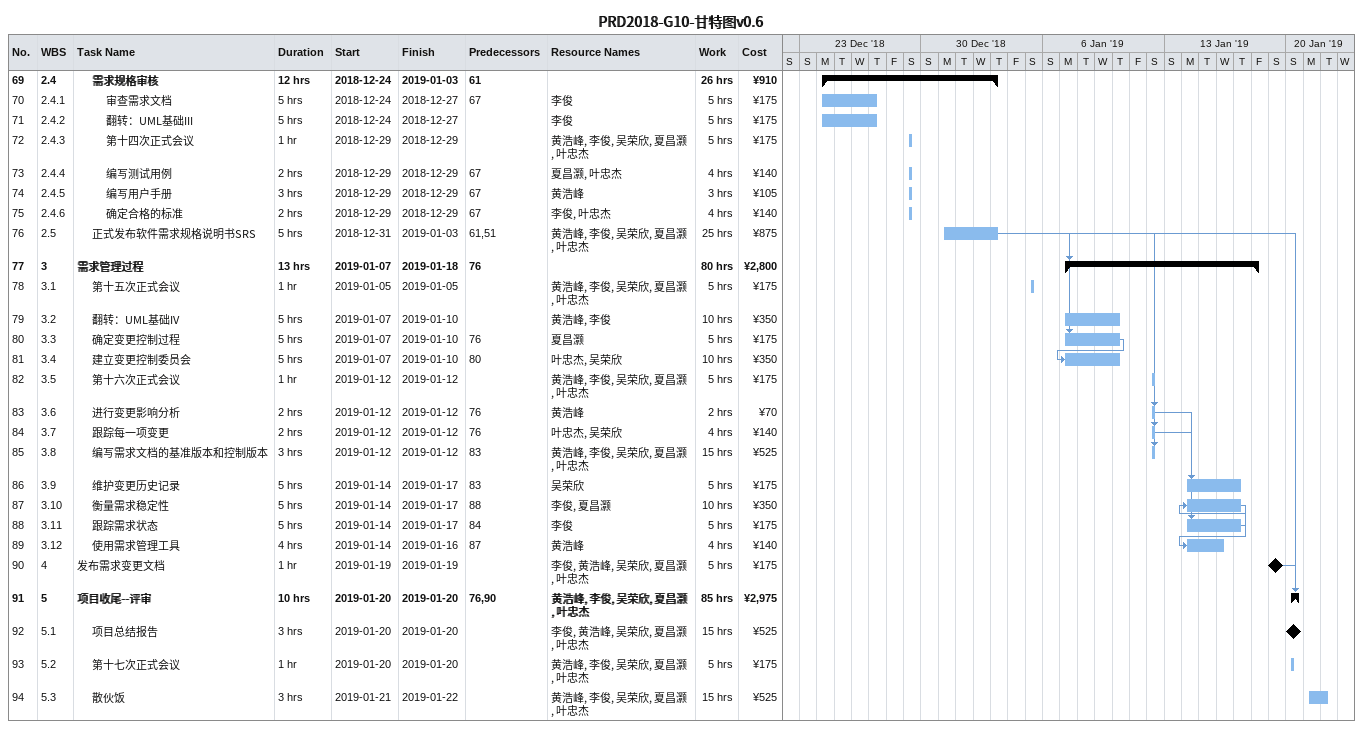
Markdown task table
PRD2018-G10-甘特图v0.6

| ID | WBS | Task | Duration | Start | Finish | Predecessors | Resources | Work (h) | Cost (¥) |
|---|---|---|---|---|---|---|---|---|---|
| 69 | 2.4 | **需求规格审核** | 12h | 2018-12-24 | 2019-01-03 | 61 |  | 26 | 910 |
| 70 | 2.4.1 | 审查需求文档 | 5h | 2018-12-24 | 2018-12-27 | 67 | 李俊 | 5 | 175 |
| 71 | 2.4.2 | 翻转：UML基础III | 5h | 2018-12-24 | 2018-12-27 |  | 李俊 | 5 | 175 |
| 72 | 2.4.3 | 第十四次正式会议 | 1h | 2018-12-29 | 2018-12-29 |  | 黄浩峰, 李俊, 吴荣欣, 夏昌灏, 叶忠杰 | 5 | 175 |
| 73 | 2.4.4 | 编写测试用例 | 2h | 2018-12-29 | 2018-12-29 | 67 | 夏昌灏, 叶忠杰 | 4 | 140 |
| 74 | 2.4.5 | 编写用户手册 | 3h | 2018-12-29 | 2018-12-29 | 67 | 黄浩峰 | 3 | 105 |
| 75 | 2.4.6 | 确定合格的标准 | 2h | 2018-12-29 | 2018-12-29 | 67 | 李俊, 叶忠杰 | 4 | 140 |
| 76 | 2.5 | 正式发布软件需求规格说明书SRS | 5h | 2018-12-31 | 2019-01-03 | 61, 51 | 黄浩峰, 李俊, 吴荣欣, 夏昌灏, 叶忠杰 | 25 | 875 |
| 77 | 3 | **需求管理过程** | 13h | 2019-01-07 | 2019-01-18 | 76 |  | 80 | 2800 |
| 78 | 3.1 | 第十五次正式会议 | 1h | 2019-01-05 | 2019-01-05 |  | 黄浩峰, 李俊, 吴荣欣, 夏昌灏, 叶忠杰 | 5 | 175 |
| 79 | 3.2 | 翻转：UML基础IV | 5h | 2019-01-07 | 2019-01-10 |  | 黄浩峰, 李俊 | 10 | 350 |
| 80 | 3.3 | 确定变更控制过程 | 5h | 2019-01-07 | 2019-01-10 | 76 | 夏昌灏 | 5 | 175 |
| 81 | 3.4 | 建立变更控制委员会 | 5h | 2019-01-07 | 2019-01-10 | 80 | 叶忠杰, 吴荣欣 | 10 | 350 |
| 82 | 3.5 | 第十六次正式会议 | 1h | 2019-01-12 | 2019-01-12 |  | 黄浩峰, 李俊, 吴荣欣, 夏昌灏, 叶忠杰 | 5 | 175 |
| 83 | 3.6 | 进行变更影响分析 | 2h | 2019-01-12 | 2019-01-12 | 76 | 黄浩峰 | 2 | 70 |
| 84 | 3.7 | 跟踪每一项变更 | 2h | 2019-01-12 | 2019-01-12 | 76 | 叶忠杰, 吴荣欣 | 4 | 140 |
| 85 | 3.8 | 编写需求文档的基准版本和控制版本 | 3h | 2019-01-12 | 2019-01-12 | 83 | 黄浩峰, 李俊, 吴荣欣, 夏昌灏, 叶忠杰 | 15 | 525 |
| 86 | 3.9 | 维护变更历史记录 | 5h | 2019-01-14 | 2019-01-17 | 83 | 吴荣欣 | 5 | 175 |
| 87 | 3.10 | 衡量需求稳定性 | 5h | 2019-01-14 | 2019-01-17 | 88 | 李俊, 夏昌灏 | 10 | 350 |
| 88 | 3.11 | 跟踪需求状态 | 5h | 2019-01-14 | 2019-01-17 | 84 | 李俊 | 5 | 175 |
| 89 | 3.12 | 使用需求管理工具 | 4h | 2019-01-14 | 2019-01-16 | 87 | 黄浩峰 | 4 | 140 |
| 90 | 4 | 发布需求变更文档 | 1h | 2019-01-19 | 2019-01-19 |  | 李俊, 黄浩峰, 吴荣欣, 夏昌灏, 叶忠杰 | 5 | 175 |
| 91 | 5 | **项目收尾--评审** | 10h | 2019-01-20 | 2019-01-20 | 76, 90 | 黄浩峰, 李俊, 吴荣欣, 夏昌灏, 叶忠杰 | 85 | 2975 |
| 92 | 5.1 | 项目总结报告 | 3h | 2019-01-20 | 2019-01-20 |  | 李俊, 黄浩峰, 吴荣欣, 夏昌灏, 叶忠杰 | 15 | 525 |
| 93 | 5.2 | 第十七次正式会议 | 1h | 2019-01-20 | 2019-01-20 |  | 黄浩峰, 李俊, 吴荣欣, 夏昌灏, 叶忠杰 | 5 | 175 |
| 94 | 5.3 | 散伙饭 | 3h | 2019-01-21 | 2019-01-22 |  | 黄浩峰, 李俊, 吴荣欣, 夏昌灏, 叶忠杰 | 15 | 525 |
